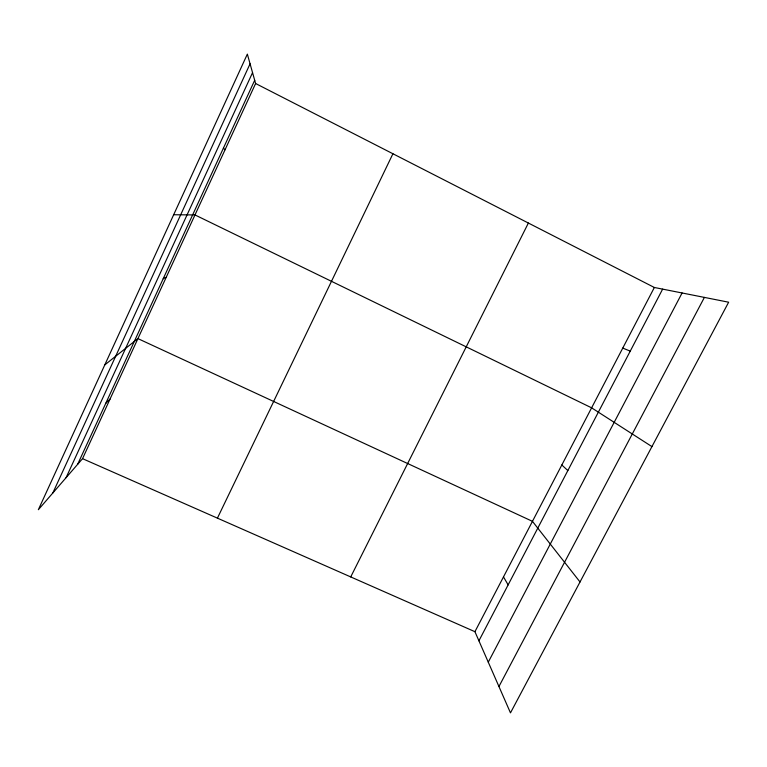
<?xml version="1.0" encoding="UTF-8"?>
<svg xmlns="http://www.w3.org/2000/svg" width="767" height="767" viewBox="0 0 767 767"><rect width="100%" height="100%" fill="white"/><g stroke="black" fill="none" stroke-linecap="round" stroke-linejoin="round"><path stroke-width="1.15" d="M52.808 493.008L250.071 63.805M66.077 477.678L252.554 72.635M77.63 464.342L254.702 80.276M82.539 458.666L255.612 83.517L247.348 54.131L38.35 509.71L82.539 458.666L474.926 631.692L510.477 712.869L728.65 302.208L654.356 287.481L255.612 83.517M217.425 518.137L392.925 153.755M350.72 576.918L528.377 223.034M474.926 631.692L654.356 287.481M478.915 640.809L662.64 289.121M488.272 662.17L682.093 292.975M498.943 686.532L704.403 297.395M105.721 403.394L110.026 399.08M104.782 364.9L137.926 338.611L532.451 521.33L580.015 581.971M163.218 278.709L166.238 277.232M173.668 214.741L194.981 214.933L591.616 407.833L651.94 446.605M622.756 348.103L630.253 351.113M561.827 464.984L567.848 470.564M223.418 148.136L225.057 149.738M503.488 576.899L508.137 584.876"/></g></svg>
